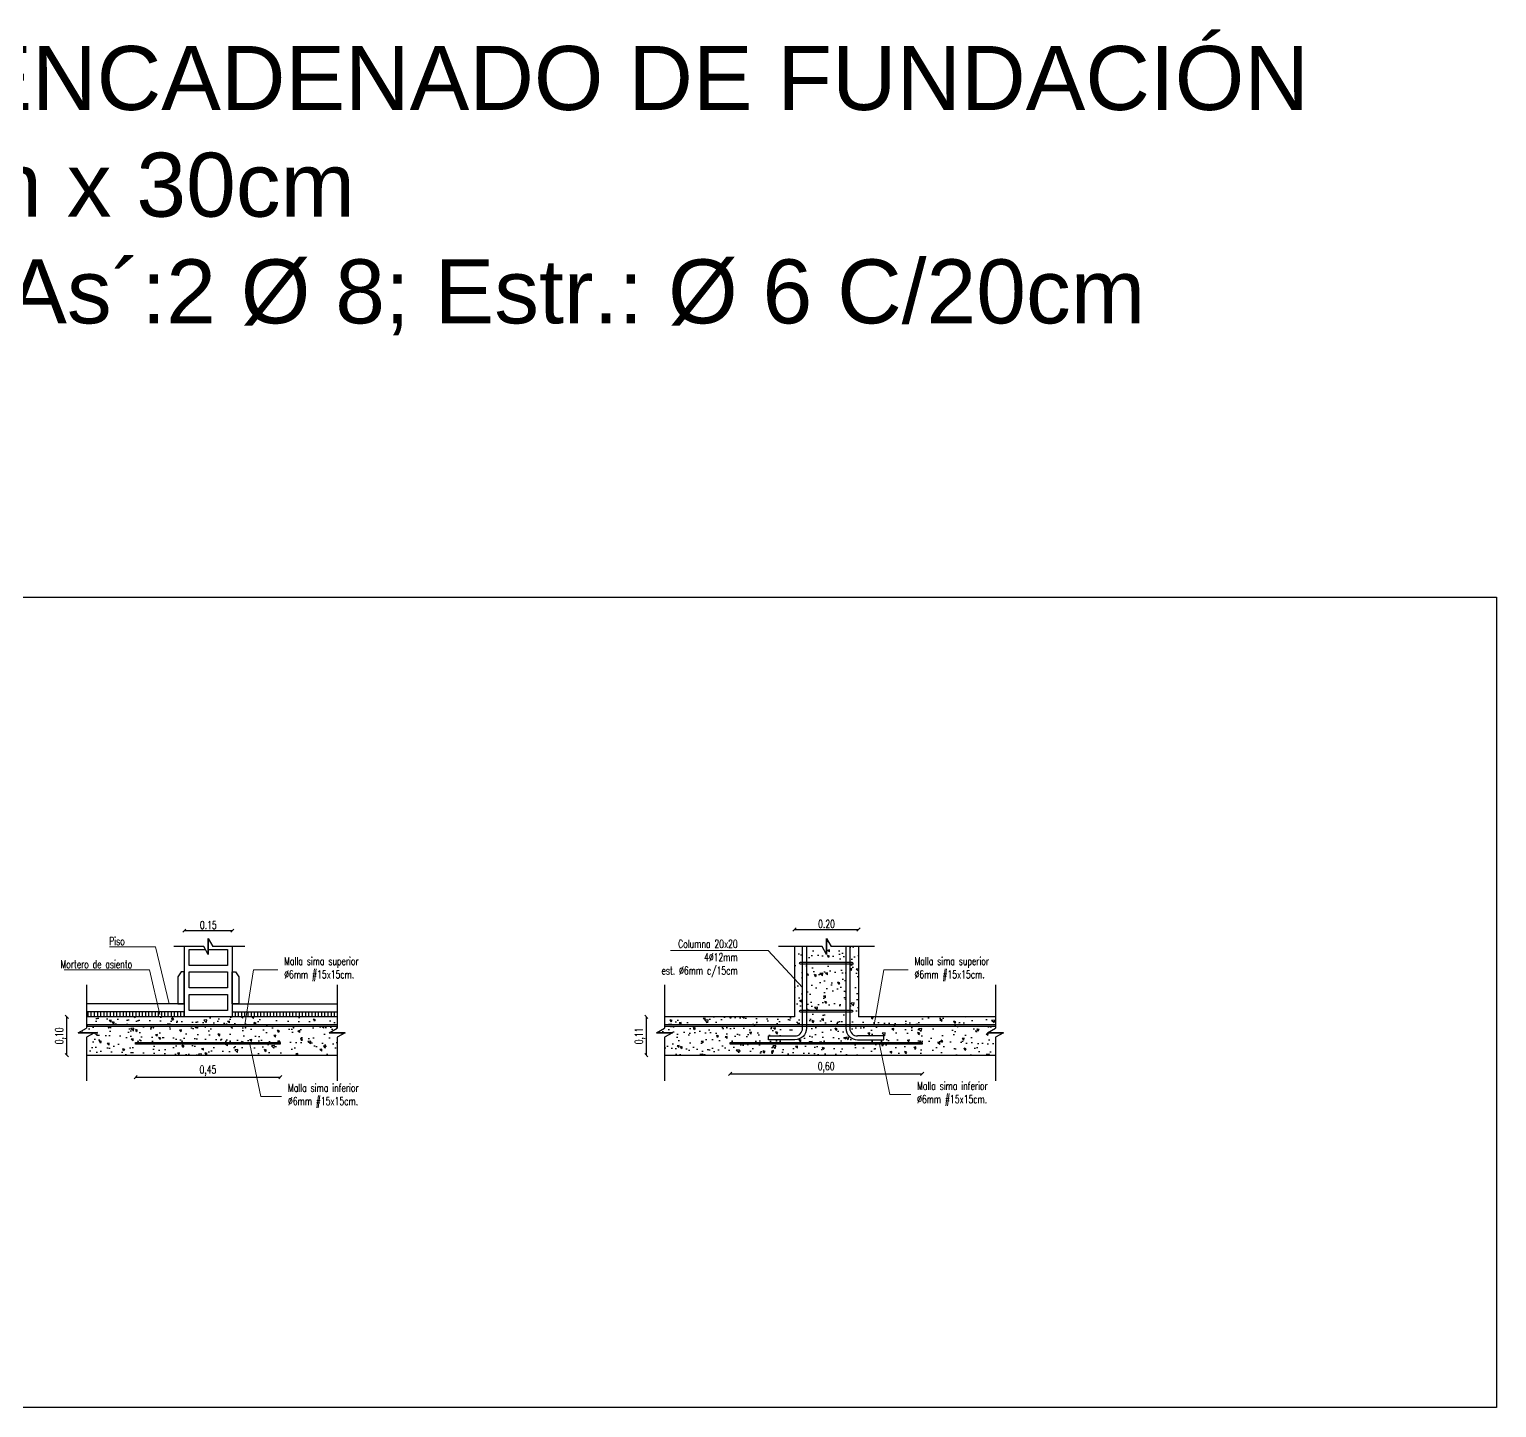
# Model space of a CAD drawing. Header units: millimetres. Extents: x 167 to 347, y -139 to 78.
# Drawn here: x 267.523 to 272.107, y -69.466 to -65.159 of the extents above; entities that cross this region are included whole.
import ezdxf
from ezdxf import colors
from ezdxf.entities.mleader import LeaderData, LeaderLine
from ezdxf.math import Vec2, Vec3

# ---------------------------------------------------------------- set-up
doc = ezdxf.new("R2010")
doc.units = ezdxf.units.MM
doc.header["$LTSCALE"] = 0.1
doc.header["$MEASUREMENT"] = 0
doc.header["$PDMODE"] = 3
doc.header["$PDSIZE"] = 0.1
doc.layers.get('DEFPOINTS').update_dxf_attribs({"color": 1})
doc.layers.add('00-COTAS', color=1, linetype='Continuous', lineweight=9)
doc.layers.add('referencias', color=1, linetype='Continuous', lineweight=5)
for name, color, linetype in [('00-muros-a', 2, 'Continuous'), ('armadura', 10, 'Continuous'), ('CORTE-3', 3, 'Continuous'), ('corte2', 2, 'Continuous'), ('corte5', 5, 'Continuous'), ('LADRILLOS', 3, 'Continuous'), ('TEXTO', 2, 'Continuous'), ('TRAMAS', 8, 'Continuous')]:
    doc.layers.add(name, color=color, linetype=linetype)
doc.styles.add('COTAS', font='ROMANS.shx', dxfattribs={"width": 0.7})
doc.styles.get("Standard").update_dxf_attribs({"font": 'arial.ttf'})
doc.dimstyles.new('COTA-20', dxfattribs={"dimscale": 1.75, "dimtxt": 0.015, "dimasz": 0.004, "dimexe": 0.08, "dimexo": 0.1, "dimgap": 0.005, "dimtad": 1, "dimzin": 0, "dimdsep": 46, "dimtxsty": 'COTAS', "dimblk": 'DOT', "dimcen": 0.1, "dimse1": 1, "dimse2": 1, "dimclrd": 256, "dimclre": 256, "dimclrt": 256, "dimadec": 0, "dimazin": 0, "dimtfac": 1, "dimtix": 1, "dimtmove": 2, "dimatfit": 3, "dimldrblk": 'DOT', "dimfxl": 0, "dimtolj": 1, "dimtzin": 0, "dimarcsym": 0})
pattern_1 = [(140, (37.767956, -206.22258), (0.006275213, 0.071726018), [0.0075, -0.0825]), (85, (37.767956, -206.22258), (-0.075219213, -0.013875133), [0.006, -0.066]), (190.451444, (37.76848, -206.2166), (-0.068943999, 0.057850885), [0.00637402, -0.070114211]), (136.1842, (37.74796, -206.22258), (0.016551928, 0.106724133), [0.01125, -0.12375]), (186.635635, (37.74934, -206.21369), (-0.09741186, 0.093466195), [0.009561034, -0.105171376]), (81.184164, (37.74796, -206.22258), (-0.09741186, 0.093466195), [0.009, -0.099]), (111, (37.752956, -206.21258), (0.040261889, 0.059690705), [0.0075, -0.0825]), (56, (37.752956, -206.21258), (-0.072515005, 0.024331533), [0.006, -0.066]), (161.451445, (37.75631, -206.207606), (-0.032253115, 0.084022238), [0.006374019, -0.070114211]), (127.5, (37.767956, -206.22258), (-0.0332893854, 0.0012159855), [0, -0.0652, 0, -0.067, 0, -0.06625]), (97.5, (37.767956, -206.22258), (-0.039441171, 0.0263069537), [0, -0.0382, 0, -0.0637, 0, -0.02525]), (57.5, (37.767956, -206.24488), (0.0022554872, 0.0533822436), [0, -0.025, 0, -0.078, 0, -0.1035]), (47.5, (37.767956, -206.25488), (-0.010010498, 0.058318617), [0, -0.0325, 0, -0.0518, 0, -0.0735])]
pattern_2 = [(140, (37.0968, -206.22258), (0.006275213, 0.071726018), [0.0075, -0.0825]), (85, (37.0968, -206.22258), (-0.075219213, -0.013875133), [0.006, -0.066]), (190.451444, (37.09732, -206.2166), (-0.068943999, 0.057850885), [0.00637402, -0.070114211]), (136.1842, (37.0768, -206.22258), (0.016551928, 0.106724133), [0.01125, -0.12375]), (186.635635, (37.07818, -206.21369), (-0.09741186, 0.093466195), [0.009561034, -0.105171376]), (81.184164, (37.0768, -206.22258), (-0.09741186, 0.093466195), [0.009, -0.099]), (111, (37.0818, -206.21258), (0.040261889, 0.059690705), [0.0075, -0.0825]), (56, (37.0818, -206.21258), (-0.072515005, 0.024331533), [0.006, -0.066]), (161.451445, (37.08515, -206.207606), (-0.032253115, 0.084022238), [0.006374019, -0.070114211]), (127.5, (37.096798, -206.22258), (-0.0332893854, 0.0012159855), [0, -0.0652, 0, -0.067, 0, -0.06625]), (97.5, (37.096798, -206.22258), (-0.039441171, 0.0263069537), [0, -0.0382, 0, -0.0637, 0, -0.02525]), (57.5, (37.096798, -206.24488), (0.0022554872, 0.0533822436), [0, -0.025, 0, -0.078, 0, -0.1035]), (47.5, (37.096798, -206.25488), (-0.010010498, 0.058318617), [0, -0.0325, 0, -0.0518, 0, -0.0735])]

# ---------------------------------------------------------------- blocks, each defined once
blk = doc.blocks.new('_Oblique')
at = {"color": 0, "linetype": 'ByBlock', "lineweight": -2}
blk.add_line((-0.5, -0.5), (0.5, 0.5), dxfattribs=at)
blk = doc.blocks.new('*D228')
at = {"layer": '00-COTAS', "lineweight": -2, "transparency": 16777216}
blk.add_line((267.8553, -68.4335), (268.3071, -68.4335), dxfattribs=at)
at = {"layer": 'DEFPOINTS', "color": 0, "transparency": 16777216}
for p in [(267.8553, -68.3148), (268.3071, -68.3148), (268.3071, -68.4335)]:
    blk.add_point(p, dxfattribs=at)
at = {"layer": '00-COTAS', "lineweight": -2, "transparency": 16777216, "xscale": 0.01, "yscale": 0.01, "zscale": 0.01, "rotation": 180}
blk.add_blockref('_Oblique', (267.8553, -68.4335), dxfattribs=at)
at = {"layer": '00-COTAS', "lineweight": -2, "transparency": 16777216, "xscale": 0.01, "yscale": 0.01, "zscale": 0.01}
blk.add_blockref('_Oblique', (268.3071, -68.4335), dxfattribs=at)
at = {"layer": '00-COTAS', "transparency": 16777216, "insert": (268.0812, -68.4136), "char_height": 0.025, "attachment_point": 5, "style": 'COTAS'}
blk.add_mtext('\\A1;0,45', dxfattribs=at)
blk = doc.blocks.new('_Dot')
at = {"color": 0, "linetype": 'ByBlock', "lineweight": -2}
blk.add_line((-0.5, 0), (-1, 0), dxfattribs=at)
at = {"color": 0, "linetype": 'ByBlock', "const_width": 0.5}
blk.add_lwpolyline([(-0.25, 0, 1), (0.25, 0, 1)], format="xyb", close=True, dxfattribs=at)
blk = doc.blocks.new('*D219')
at = {"layer": '00-COTAS', "lineweight": -2, "transparency": 16777216}
blk.add_line((269.7126, -68.4229), (270.3126, -68.4229), dxfattribs=at)
at = {"layer": 'DEFPOINTS', "color": 0, "transparency": 16777216}
for p in [(269.7126, -68.3148), (270.3126, -68.3148), (270.3126, -68.4229)]:
    blk.add_point(p, dxfattribs=at)
at = {"layer": '00-COTAS', "lineweight": -2, "transparency": 16777216, "xscale": 0.01, "yscale": 0.01, "zscale": 0.01, "rotation": 180}
blk.add_blockref('_Oblique', (269.7126, -68.4229), dxfattribs=at)
at = {"layer": '00-COTAS', "lineweight": -2, "transparency": 16777216, "xscale": 0.01, "yscale": 0.01, "zscale": 0.01}
blk.add_blockref('_Oblique', (270.3126, -68.4229), dxfattribs=at)
at = {"layer": '00-COTAS', "transparency": 16777216, "insert": (270.0126, -68.403), "char_height": 0.025, "attachment_point": 5, "style": 'COTAS'}
blk.add_mtext('\\A1;0,60', dxfattribs=at)
blk = doc.blocks.new('*D221')
at = {"layer": '00-COTAS', "lineweight": -2, "transparency": 16777216}
blk.add_line((267.6403, -68.3648), (267.6403, -68.2448), dxfattribs=at)
at = {"layer": 'DEFPOINTS', "color": 0, "transparency": 16777216}
for p in [(267.6403, -68.2448), (267.7072, -68.2448), (267.7072, -68.3648)]:
    blk.add_point(p, dxfattribs=at)
at = {"layer": '00-COTAS', "lineweight": -2, "transparency": 16777216, "xscale": 0.01, "yscale": 0.01, "zscale": 0.01}
for p, rotation in [((267.6403, -68.2448), 90), ((267.6403, -68.3648), 270)]:
    blk.add_blockref('_Oblique', p, dxfattribs=dict(at, rotation=rotation))
at = {"layer": '00-COTAS', "transparency": 16777216, "insert": (267.6204, -68.3048), "char_height": 0.025, "attachment_point": 5, "rotation": 90, "style": 'COTAS'}
blk.add_mtext('\\A1;0,10', dxfattribs=at)
blk = doc.blocks.new('*D222')
at = {"layer": '00-COTAS', "lineweight": -2, "transparency": 16777216}
blk.add_line((269.4509, -68.3648), (269.4509, -68.2448), dxfattribs=at)
at = {"layer": 'DEFPOINTS', "color": 0, "transparency": 16777216}
for p in [(269.4509, -68.2448), (269.5179, -68.2448), (269.5179, -68.3648)]:
    blk.add_point(p, dxfattribs=at)
at = {"layer": '00-COTAS', "lineweight": -2, "transparency": 16777216, "xscale": 0.01, "yscale": 0.01, "zscale": 0.01}
for p, rotation in [((269.4509, -68.2448), 90), ((269.4509, -68.3648), 270)]:
    blk.add_blockref('_Oblique', p, dxfattribs=dict(at, rotation=rotation))
at = {"layer": '00-COTAS', "transparency": 16777216, "insert": (269.4311, -68.3048), "char_height": 0.025, "attachment_point": 5, "rotation": 90, "style": 'COTAS'}
blk.add_mtext('\\A1;0,11', dxfattribs=at)
blk = doc.blocks.new('*D224')
at = {"layer": '00-COTAS', "lineweight": -2, "transparency": 16777216}
blk.add_line((268.0073, -67.9757), (268.1573, -67.9757), dxfattribs=at)
at = {"layer": 'DEFPOINTS', "color": 0, "transparency": 16777216}
for p in [(268.1573, -67.9757), (268.0073, -68.025), (268.1573, -68.025)]:
    blk.add_point(p, dxfattribs=at)
at = {"layer": '00-COTAS', "lineweight": -2, "transparency": 16777216, "xscale": 0.01, "yscale": 0.01, "zscale": 0.01, "rotation": 180}
blk.add_blockref('_Oblique', (268.0073, -67.9757), dxfattribs=at)
at = {"layer": '00-COTAS', "lineweight": -2, "transparency": 16777216, "xscale": 0.01, "yscale": 0.01, "zscale": 0.01}
blk.add_blockref('_Oblique', (268.1573, -67.9757), dxfattribs=at)
at = {"layer": '00-COTAS', "transparency": 16777216, "insert": (268.0823, -67.9582), "char_height": 0.025, "attachment_point": 5, "style": 'COTAS'}
blk.add_mtext('\\A1;0.15', dxfattribs=at)
blk = doc.blocks.new('*D225')
at = {"layer": '00-COTAS', "lineweight": -2, "transparency": 16777216}
blk.add_line((269.9138, -67.9724), (270.1138, -67.9724), dxfattribs=at)
at = {"layer": 'DEFPOINTS', "color": 0, "transparency": 16777216}
for p in [(270.1138, -67.9724), (269.9138, -68.025), (270.1138, -68.025)]:
    blk.add_point(p, dxfattribs=at)
at = {"layer": '00-COTAS', "lineweight": -2, "transparency": 16777216, "xscale": 0.01, "yscale": 0.01, "zscale": 0.01, "rotation": 180}
blk.add_blockref('_Oblique', (269.9138, -67.9724), dxfattribs=at)
at = {"layer": '00-COTAS', "lineweight": -2, "transparency": 16777216, "xscale": 0.01, "yscale": 0.01, "zscale": 0.01}
blk.add_blockref('_Oblique', (270.1138, -67.9724), dxfattribs=at)
at = {"layer": '00-COTAS', "transparency": 16777216, "insert": (270.0138, -67.9549), "char_height": 0.025, "attachment_point": 5, "style": 'COTAS'}
blk.add_mtext('\\A1;0.20', dxfattribs=at)
blk = doc.blocks.new('_None')

msp = doc.modelspace()

# ---------------------------------------------------------------- hatches: boundary and pattern name
at = {"layer": 'armadura'}
for points in [[(267.7681, -68.279, 1), (267.7741, -68.279, 1)], [(267.9075, -68.2789, 1), (267.9135, -68.2789, 1)], [(268.0457, -68.2789, 1), (268.0517, -68.2789, 1)], [(268.1957, -68.2789, 1), (268.2017, -68.2789, 1)], [(268.3457, -68.2789, 1), (268.3517, -68.2789, 1)], [(269.6995, -68.279, 1), (269.7055, -68.279, 1)], [(269.8389, -68.2789, 1), (269.8449, -68.2789, 1)], [(269.9772, -68.2789, 1), (269.9832, -68.2789, 1)], [(270.1272, -68.2789, 1), (270.1332, -68.2789, 1)], [(270.2772, -68.2789, 1), (270.2832, -68.2789, 1)], [(267.8598, -68.3215, 1), (267.8658, -68.3215, 1)], [(267.9973, -68.3215, 1), (268.0033, -68.3215, 1)], [(268.1475, -68.3215, 1), (268.1535, -68.3215, 1)], [(268.2975, -68.3215, 1), (268.3035, -68.3215, 1)], [(269.7158, -68.3215, 1), (269.7218, -68.3215, 1)], [(269.8658, -68.3215, 1), (269.8718, -68.3215, 1)], [(270.0033, -68.3215, 1), (270.0093, -68.3215, 1)], [(270.1535, -68.3215, 1), (270.1595, -68.3215, 1)], [(270.3035, -68.3215, 1), (270.3095, -68.3215, 1)]]:
    msp.add_hatch(color=256, dxfattribs=at).paths.add_polyline_path(points)
at = {"layer": 'corte2'}
h = msp.add_hatch(dxfattribs=at)
h.set_pattern_fill('_USER', color=256, scale=0.01, angle=90, style=0, pattern_type=0)
h.set_pattern_definition([(90, (37.096798, -206.22258), (-0.01, 6e-19), [])])
h.paths.add_polyline_path([(267.9585, -68.2298), (267.7012, -68.2298), (267.7012, -68.2448), (267.963, -68.2448)])
h.paths.add_polyline_path([(268.0073, -68.2298), (267.9585, -68.2298), (267.963, -68.2448), (268.0073, -68.2448)])
h.paths.add_polyline_path([(268.4849, -68.2298), (268.1573, -68.2298), (268.1573, -68.2448), (268.4849, -68.2448)])
at = {"layer": 'TRAMAS'}
h = msp.add_hatch(dxfattribs=at)
h.set_pattern_fill('AR-CONC', color=256, scale=0.01, angle=90, style=0)
h.set_pattern_definition(pattern_1)
h.paths.add_polyline_path([(270.0745, -68.025), (270.0279, -68.025), (270.0138, -68), (270.0138, -68.05), (269.9997, -68.025), (269.9508, -68.025), (269.9508, -68.074), (270.0745, -68.074)])
h.paths.add_polyline_path([(270.0745, -68.08), (269.9508, -68.08), (269.9508, -68.224), (270.0745, -68.224)])
h.paths.add_polyline_path([(270.0745, -68.23), (269.9508, -68.23), (269.9508, -68.2448), (270.0745, -68.2448)])
h.paths.add_polyline_path([(270.1138, -68.025), (270.0865, -68.025), (270.0865, -68.074), (270.0929, -68.074, -1), (270.0929, -68.08), (270.0865, -68.08), (270.0865, -68.224), (270.0929, -68.224, -1), (270.0929, -68.23), (270.0865, -68.23), (270.0865, -68.2448), (270.1138, -68.2448)])
h.paths.add_polyline_path([(269.9388, -68.08), (269.9322, -68.08, -1), (269.9322, -68.074), (269.9388, -68.074), (269.9388, -68.025), (269.9138, -68.025), (269.9138, -68.2448), (269.9388, -68.2448), (269.9388, -68.23), (269.9322, -68.23, -1), (269.9322, -68.224), (269.9388, -68.224)])
h = msp.add_hatch(dxfattribs=at)
h.set_pattern_fill('AR-CONC', color=256, scale=0.01, angle=90, style=0)
h.set_pattern_definition(pattern_2)
h.paths.add_polyline_path([(268.4849, -68.2448), (267.7012, -68.2448), (267.7012, -68.2698), (268.4849, -68.2698)])
h = msp.add_hatch(dxfattribs=at)
h.set_pattern_fill('AR-CONC', color=256, scale=0.01, angle=90, style=0)
h.set_pattern_definition(pattern_1)
h.paths.add_polyline_path([(269.9388, -68.2448), (269.5076, -68.2448), (269.5076, -68.2698), (269.9388, -68.2698)])
h = msp.add_hatch(dxfattribs=at)
h.set_pattern_fill('AR-CONC', color=256, scale=0.01, angle=90, style=0)
h.set_pattern_definition(pattern_1)
h.paths.add_polyline_path([(270.0745, -68.2448), (269.9508, -68.2448), (269.9508, -68.2698), (270.0745, -68.2698)])
h = msp.add_hatch(dxfattribs=at)
h.set_pattern_fill('AR-CONC', color=256, scale=0.01, angle=90, style=0)
h.set_pattern_definition(pattern_1)
h.paths.add_polyline_path([(270.5413, -68.2448), (270.0865, -68.2448), (270.0865, -68.2698), (270.5413, -68.2698)])
h = msp.add_hatch(dxfattribs=at)
h.set_pattern_fill('AR-CONC', color=256, scale=0.01, angle=90, style=0)
h.set_pattern_definition(pattern_2)
h.paths.add_polyline_path([(268.4849, -68.3089), (268.5099, -68.2948), (268.4599, -68.2948), (268.4849, -68.2807), (268.4849, -68.2758), (267.7012, -68.2758), (267.7012, -68.2807), (267.6762, -68.2948), (267.7262, -68.2948), (267.7012, -68.3089), (267.7012, -68.3648), (268.4849, -68.3648)])
h.paths.add_polyline_path([(267.8553, -68.3248), (268.3071, -68.3248), (268.3071, -68.3308), (267.8553, -68.3308)], flags=16)
h = msp.add_hatch(dxfattribs=at)
h.set_pattern_fill('AR-CONC', color=256, scale=0.01, angle=90, style=0)
h.set_pattern_definition(pattern_1)
h.paths.add_polyline_path([(270.0745, -68.2809), (270.0745, -68.2758), (269.9508, -68.2758), (269.9508, -68.2809, -0.414214), (269.9148, -68.3169), (269.8324, -68.3169), (269.8324, -68.3049), (269.9148, -68.3049, 0.414214), (269.9388, -68.2809), (269.9388, -68.2758), (269.5076, -68.2758), (269.5076, -68.2807), (269.4826, -68.2948), (269.5326, -68.2948), (269.5076, -68.3089), (269.5076, -68.3648), (270.5413, -68.3648), (270.5413, -68.3089), (270.5663, -68.2948), (270.5163, -68.2948), (270.5413, -68.2807), (270.5413, -68.2758), (270.0865, -68.2758), (270.0865, -68.2809, 0.414214), (270.1105, -68.3049), (270.1929, -68.3049), (270.1929, -68.3169), (270.1105, -68.3169, -0.414214)])
h.paths.add_polyline_path([(270.3126, -68.3248), (270.3126, -68.3308), (269.7126, -68.3308), (269.7126, -68.3248)], flags=16)

# ---------------------------------------------------------------- linework, layer by layer
for p, q in [((268.0683, -68.025), (267.9742, -68.025)), ((268.0823, -68.05), (268.0683, -68.025)), ((268.0823, -68), (268.0823, -68.05)), ((268.0823, -68.05), (268.0823, -68)), ((268.0823, -68), (268.0964, -68.025)), ((268.1962, -68.025), (268.0964, -68.025)), ((269.9997, -68.025), (269.8638, -68.025)), ((270.0138, -68.05), (269.9997, -68.025)), ((270.0138, -68), (270.0138, -68.05)), ((270.0138, -68.05), (270.0138, -68)), ((270.0138, -68), (270.0279, -68.025)), ((270.1638, -68.025), (270.0279, -68.025)), ((267.7012, -68.1448), (267.7012, -68.2807)), ((268.4849, -68.1448), (268.4849, -68.2807)), ((269.5076, -68.1448), (269.5076, -68.2807)), ((270.5413, -68.1448), (270.5413, -68.2807)), ((267.6762, -68.2948), (267.7012, -68.2807)), ((267.6762, -68.2948), (267.7262, -68.2948)), ((267.7262, -68.2948), (267.6762, -68.2948)), ((267.7262, -68.2948), (267.7012, -68.3089)), ((268.4599, -68.2948), (268.4849, -68.2807)), ((268.4599, -68.2948), (268.5099, -68.2948)), ((268.5099, -68.2948), (268.4599, -68.2948)), ((268.5099, -68.2948), (268.4849, -68.3089)), ((269.4826, -68.2948), (269.5076, -68.2807)), ((269.4826, -68.2948), (269.5326, -68.2948)), ((269.5326, -68.2948), (269.4826, -68.2948)), ((269.5326, -68.2948), (269.5076, -68.3089)), ((270.5163, -68.2948), (270.5413, -68.2807)), ((270.5163, -68.2948), (270.5663, -68.2948)), ((270.5663, -68.2948), (270.5163, -68.2948)), ((270.5663, -68.2948), (270.5413, -68.3089)), ((267.7012, -68.3089), (267.7012, -68.4448)), ((268.4849, -68.3089), (268.4849, -68.4448)), ((269.5076, -68.3089), (269.5076, -68.4448)), ((270.5413, -68.3089), (270.5413, -68.4448))]:
    msp.add_line(p, q)
msp.add_lwpolyline([(264.026, -66.9337), (272.1074, -66.9337), (272.1074, -69.4664), (264.026, -69.4664)], close=True)
at = {"layer": '00-muros-a'}
for p, q in [((268.0073, -68.025), (268.0073, -68.2448)), ((268.1573, -68.025), (268.1573, -68.2448)), ((269.9138, -68.025), (269.9138, -68.2448)), ((270.1138, -68.025), (270.1138, -68.2448)), ((268.4849, -68.2448), (267.7012, -68.2448)), ((269.9138, -68.2448), (269.5076, -68.2448)), ((270.5413, -68.2448), (270.1138, -68.2448)), ((267.7012, -68.3648), (268.4849, -68.3648)), ((269.5076, -68.3648), (270.5413, -68.3648))]:
    msp.add_line(p, q, dxfattribs=at)
at = {"layer": 'armadura'}
for p, q in [((268.4849, -68.2698), (267.7012, -68.2698)), ((268.4849, -68.2758), (267.7012, -68.2758)), ((270.5413, -68.2698), (269.5076, -68.2698)), ((270.5413, -68.2758), (269.5076, -68.2758))]:
    msp.add_line(p, q, dxfattribs=at)
for points in [[(269.9508, -68.025), (269.9508, -68.2809, -0.414214), (269.9148, -68.3169), (269.8324, -68.3169), (269.8324, -68.3049), (269.9148, -68.3049, 0.414214), (269.9388, -68.2809), (269.9388, -68.025)], [(270.0745, -68.025), (270.0745, -68.2809, 0.414214), (270.1105, -68.3169), (270.1929, -68.3169), (270.1929, -68.3049), (270.1105, -68.3049)], [(270.0865, -68.025), (270.0865, -68.2809, 0.414214), (270.1105, -68.3049)]]:
    msp.add_lwpolyline(points, format="xyb", dxfattribs=at)
for points in [[(269.9322, -68.074), (270.0929, -68.074, -1), (270.0929, -68.08), (269.9322, -68.08, -1)], [(269.9322, -68.224), (270.0929, -68.224, -1), (270.0929, -68.23), (269.9322, -68.23, -1)]]:
    msp.add_lwpolyline(points, format="xyb", close=True, dxfattribs=at)
for points in [[(268.3071, -68.3308), (267.8553, -68.3308), (267.8553, -68.3248), (268.3071, -68.3248)], [(270.3126, -68.3308), (269.7126, -68.3308), (269.7126, -68.3248), (270.3126, -68.3248)]]:
    msp.add_lwpolyline(points, close=True, dxfattribs=at)
at = {"layer": 'CORTE-3'}
for p, q in [((268.0073, -68.2298), (267.7012, -68.2298)), ((268.1573, -68.2298), (268.4849, -68.2298))]:
    msp.add_line(p, q, dxfattribs=at)
at = {"layer": 'corte5'}
for p, q in [((268.0073, -68.2048), (267.7012, -68.2048)), ((268.1573, -68.2048), (268.4849, -68.2048))]:
    msp.add_line(p, q, dxfattribs=at)
for points in [[(267.9873, -68.2048), (268.0073, -68.2048), (268.0073, -68.1048), (267.9976, -68.1048), (267.9873, -68.1198)], [(268.1773, -68.2048), (268.1573, -68.2048), (268.1573, -68.1048), (268.1671, -68.1048), (268.1773, -68.1198)]]:
    msp.add_lwpolyline(points, close=True, dxfattribs=at)
at = {"layer": 'LADRILLOS'}
msp.add_lwpolyline([(268.0823, -68.0348), (268.1423, -68.0348), (268.1423, -68.0848), (268.0223, -68.0848), (268.0223, -68.0348), (268.0737, -68.0348)], dxfattribs=at)
for points in [[(268.0223, -68.1048), (268.1423, -68.1048), (268.1423, -68.1548), (268.0223, -68.1548)], [(268.0223, -68.1748), (268.1423, -68.1748), (268.1423, -68.2248), (268.0223, -68.2248)]]:
    msp.add_lwpolyline(points, close=True, dxfattribs=at)

# ---------------------------------------------------------------- texts
at = {"layer": 'TEXTO', "insert": (266.1345, -65.2112), "char_height": 0.2, "width": 8.672804, "attachment_point": 1}
msp.add_mtext('{\\fArial|b0|i0|c238|p34;VIGA DE ENCADENADO DE FUNDACIÓN\\PDIM.: 20cm x }3{\\fArial|b0|i0|c238|p34;0cm\\P}As{\\fArial|b0|i0|c238|p34;: }2 {\\fArial|b0|i0|c238|p34;%%C} 8; As´:2 {\\fArial|b0|i0|c238|p34;%%C} 8; E{\\fArial|b0|i0|c238|p34;str.:} {\\fArial|b0|i0|c238|p34;%%C} {\\fArial|b0|i0|c238|p34;6} {\\fArial|b0|i0|c238|p34;C/}20{\\fArial|b0|i0|c238|p34;cm}', dxfattribs=at)

# ---------------------------------------------------------------- dimensions: what is measured, and where the dimension line sits
at = {"layer": '00-COTAS'}
for base, p1, p2, picture, middle in [((268.1573, -67.9757), (268.0073, -68.025), (268.1573, -68.025), '*D224', (268.0823, -67.9582)), ((270.1138, -67.9724), (269.9138, -68.025), (270.1138, -68.025), '*D225', (270.0138, -67.9549))]:
    dim = msp.add_linear_dim(base=base, p1=p1, p2=p2, dimstyle='COTA-20', override={"dimscale": 1, "dimtxt": 0.025, "dimasz": 0.01, "dimblk1": 'Oblique', "dimblk2": 'Oblique', "dimsah": 1}, dxfattribs=at)
    dim.commit()
    dim.dimension.update_dxf_attribs({"geometry": picture, "text_midpoint": middle})
for base, p1, p2, text, picture, middle in [((267.6403, -68.2448), (267.7072, -68.3648), (267.7072, -68.2448), '0,10', '*D221', (267.6204, -68.3048)), ((269.4509, -68.2448), (269.5179, -68.3648), (269.5179, -68.2448), '0,11', '*D222', (269.4311, -68.3048))]:
    dim = msp.add_linear_dim(base=base, p1=p1, p2=p2, angle=90, text=text, dimstyle='COTA-20', override={"dimscale": 1, "dimtxt": 0.025, "dimasz": 0.01, "dimblk1": 'Oblique', "dimblk2": 'Oblique', "dimsah": 1}, dxfattribs=at)
    dim.commit()
    dim.dimension.update_dxf_attribs({"geometry": picture, "text_midpoint": middle})
for base, p1, p2, text, picture, middle in [((268.3071, -68.4335), (267.8553, -68.3148), (268.3071, -68.3148), '0,45', '*D228', (268.0812, -68.4136)), ((270.3126, -68.4229), (269.7126, -68.3148), (270.3126, -68.3148), '0,60', '*D219', (270.0126, -68.403))]:
    dim = msp.add_linear_dim(base=base, p1=p1, p2=p2, text=text, dimstyle='COTA-20', override={"dimscale": 1, "dimtxt": 0.025, "dimasz": 0.01, "dimblk1": 'Oblique', "dimblk2": 'Oblique', "dimsah": 1}, dxfattribs=at)
    dim.commit()
    dim.dimension.update_dxf_attribs({"geometry": picture, "text_midpoint": middle})

# ---------------------------------------------------------------- leaders
at = {"layer": 'referencias'}
ml = msp.add_multileader_mtext('Standard', dxfattribs=at)
ml.set_content('{\\C256;Piso}', color=2, style='COTAS')
ml.set_leader_properties(color=256, linetype='ByLayer', lineweight=-1)
ml.set_arrow_properties(name='NONE')
ml.build(insert=Vec2(0, 0))
ml.multileader.update_dxf_attribs({"text_left_attachment_type": 2, "text_right_attachment_type": 6, "dogleg_length": 0.01, "arrow_head_size": 0.01})
ctx = ml.context
ctx.base_point, ctx.char_height, ctx.arrow_head_size, ctx.landing_gap_size, ctx.plane_origin = Vec3(267.7531, -68.0084), 0.025, 0.01, 0.02, Vec3(267.5029, -68.2156)
ctx.left_attachment, ctx.right_attachment, ctx.text_align_type = 2, 6, 2
notes = []
notes.append((ctx, [(0, (1, 1, 0), (267.9172, -68.0259), (-1, 0), 0.0757, [(0, [(267.9599, -68.2048)], 0, [])])]))
ctx.mtext.insert, ctx.mtext.alignment, ctx.mtext.flow_direction = Vec3(267.8215, -67.9959), 3, 5
ml = msp.add_multileader_mtext('Standard', dxfattribs=at)
ml.set_content('{\\C256;Columna 20x20\\P4%%C12mm\\Pest. %%C6mm c/15cm}', color=2, style='COTAS')
ml.set_leader_properties(color=256, linetype='ByLayer', lineweight=-1)
ml.set_arrow_properties(name='NONE')
ml.build(insert=Vec2(0, 0))
ml.multileader.update_dxf_attribs({"text_left_attachment_type": 2, "text_right_attachment_type": 6, "dogleg_length": 0.01, "arrow_head_size": 0.01})
ctx = ml.context
ctx.base_point, ctx.char_height, ctx.arrow_head_size, ctx.landing_gap_size, ctx.plane_origin = Vec3(269.4504, -68.0653), 0.025, 0.01, 0.02, Vec3(269.4012, -68.3394)
ctx.left_attachment, ctx.right_attachment, ctx.text_align_type = 2, 6, 2
notes.append((ctx, [(0, (1, 1, 0), (269.8319, -68.038), (-1, 0), 0.0757, [(0, [(269.9388, -68.153)], 0, [])])]))
ctx.mtext.insert, ctx.mtext.alignment, ctx.mtext.flow_direction = Vec3(269.7362, -68.0046), 3, 5
ml = msp.add_multileader_mtext('Standard', dxfattribs=at)
ml.set_content('{\\C256;Mortero de asiento}', color=2, style='COTAS')
ml.set_leader_properties(color=256, linetype='ByLayer', lineweight=-1)
ml.set_arrow_properties(name='NONE')
ml.build(insert=Vec2(0, 0))
ml.multileader.update_dxf_attribs({"text_left_attachment_type": 2, "text_right_attachment_type": 6, "dogleg_length": 0.01, "arrow_head_size": 0.01})
ctx = ml.context
ctx.base_point, ctx.char_height, ctx.arrow_head_size, ctx.landing_gap_size, ctx.plane_origin = Vec3(267.573, -68.0806), 0.025, 0.01, 0.02, Vec3(267.5029, -68.3394)
ctx.left_attachment, ctx.right_attachment, ctx.text_align_type = 2, 6, 2
notes.append((ctx, [(0, (1, 1, 0), (267.8982, -68.0981), (-1, 0), 0.0335, [(0, [(267.9312, -68.2373)], 0, [])])]))
ctx.mtext.insert, ctx.mtext.alignment, ctx.mtext.flow_direction = Vec3(267.8447, -68.0681), 3, 5
ml = msp.add_multileader_mtext('Standard', dxfattribs=at)
ml.set_content('{\\C256;Malla sima superior\\P%%C6mm #15x15cm.}', color=2, style='COTAS')
ml.set_leader_properties(color=256, linetype='ByLayer', lineweight=-1)
ml.set_arrow_properties(name='NONE')
ml.build(insert=Vec2(0, 0))
ml.multileader.update_dxf_attribs({"text_left_attachment_type": 2, "text_right_attachment_type": 6, "dogleg_length": 0.01, "arrow_head_size": 0.01})
ctx = ml.context
ctx.base_point, ctx.char_height, ctx.arrow_head_size, ctx.landing_gap_size, ctx.plane_origin = Vec3(268.2993, -68.0981), 0.025, 0.01, 0.02, Vec3(268.657, -68.3394)
ctx.left_attachment, ctx.right_attachment = 2, 6
notes.append((ctx, [(0, (1, 1, 0), (268.2236, -68.0981), (1, 0), 0.0757, [(0, [(268.1959, -68.2698)], 0, [])])]))
ctx.mtext.insert, ctx.mtext.flow_direction = Vec3(268.3193, -68.0582), 5
ml = msp.add_multileader_mtext('Standard', dxfattribs=at)
ml.set_content('{\\C256;Malla sima superior\\P%%C6mm #15x15cm.}', color=2, style='COTAS')
ml.set_leader_properties(color=256, linetype='ByLayer', lineweight=-1)
ml.set_arrow_properties(name='NONE')
ml.build(insert=Vec2(0, 0))
ml.multileader.update_dxf_attribs({"text_left_attachment_type": 2, "text_right_attachment_type": 6, "dogleg_length": 0.01, "arrow_head_size": 0.01})
ctx = ml.context
ctx.base_point, ctx.char_height, ctx.arrow_head_size, ctx.landing_gap_size, ctx.plane_origin = Vec3(270.2689, -68.0981), 0.025, 0.01, 0.02, Vec3(270.6239, -68.3394)
ctx.left_attachment, ctx.right_attachment = 2, 6
notes.append((ctx, [(0, (1, 1, 0), (270.1932, -68.0981), (1, 0), 0.0757, [(0, [(270.1628, -68.2698)], 0, [])])]))
ctx.mtext.insert, ctx.mtext.flow_direction = Vec3(270.2889, -68.0582), 5
ml = msp.add_multileader_mtext('Standard', dxfattribs=at)
ml.set_content('{\\C256;Malla sima inferior\\P%%C6mm #15x15cm.}', color=2, style='COTAS')
ml.set_leader_properties(color=256, linetype='ByLayer', lineweight=-1)
ml.set_arrow_properties(name='NONE')
ml.build(insert=Vec2(0, 0))
ml.multileader.update_dxf_attribs({"text_left_attachment_type": 2, "text_right_attachment_type": 6, "dogleg_length": 0.01, "arrow_head_size": 0.01})
ctx = ml.context
ctx.base_point, ctx.char_height, ctx.arrow_head_size, ctx.landing_gap_size, ctx.plane_origin = Vec3(268.3113, -68.494), 0.025, 0.01, 0.02, Vec3(268.657, -68.3148)
ctx.left_attachment, ctx.right_attachment = 2, 6
notes.append((ctx, [(0, (1, 1, 0), (268.246, -68.494), (1, 0), 0.0653, [(0, [(268.2122, -68.3308)], 0, [])])]))
ctx.mtext.insert, ctx.mtext.flow_direction = Vec3(268.3313, -68.4541), 5
ml = msp.add_multileader_mtext('Standard', dxfattribs=at)
ml.set_content('{\\C256;Malla sima inferior\\P%%C6mm #15x15cm.}', color=2, style='COTAS')
ml.set_leader_properties(color=256, linetype='ByLayer', lineweight=-1)
ml.set_arrow_properties(name='NONE')
ml.build(insert=Vec2(0, 0))
ml.multileader.update_dxf_attribs({"text_left_attachment_type": 2, "text_right_attachment_type": 6, "dogleg_length": 0.01, "arrow_head_size": 0.01})
ctx = ml.context
ctx.base_point, ctx.char_height, ctx.arrow_head_size, ctx.landing_gap_size, ctx.plane_origin = Vec3(270.2768, -68.4881), 0.025, 0.01, 0.02, Vec3(270.6239, -68.3148)
ctx.left_attachment, ctx.right_attachment = 2, 6
notes.append((ctx, [(0, (1, 1, 0), (270.2116, -68.4881), (1, 0), 0.0653, [(0, [(270.1791, -68.3308)], 0, [])])]))
ctx.mtext.insert, ctx.mtext.flow_direction = Vec3(270.2968, -68.4482), 5
for ctx, leaders in notes:
    for number, flags, end, landing, length, lines in leaders:
        leader = LeaderData()
        leader.index, (leader.has_last_leader_line, leader.has_dogleg_vector, leader.attachment_direction) = number, flags
        leader.last_leader_point, leader.dogleg_vector, leader.dogleg_length = Vec3(end), Vec3(landing), length
        for number, points, colour, breaks in lines:
            line = LeaderLine()
            line.index, line.vertices, line.color, line.breaks = number, Vec3.list(points), colors.encode_raw_color(colour), breaks
            leader.lines.append(line)
        ctx.leaders.append(leader)

doc.saveas('drawing.dxf')
